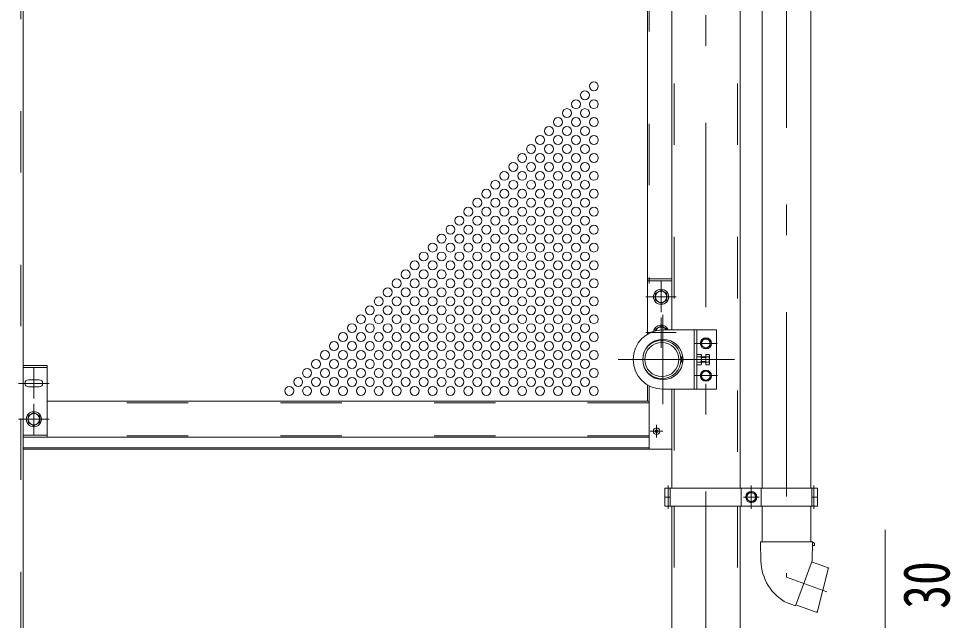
# Model space of a CAD drawing. Units: millimetres, scale not verified. Extents: x -37128 to 37128, y -29862 to 29862.
# Drawn here: x 23568 to 27208, y 16131 to 18482 of the extents above; entities that cross this region are included whole.
import ezdxf
from ezdxf.enums import TextEntityAlignment as Align

# ---------------------------------------------------------------- set-up
doc = ezdxf.new("R2010")
doc.units = ezdxf.units.MM
doc.header["$LTSCALE"] = 60
doc.linetypes.add('USER2', pattern=[10, 4, -6])
doc.linetypes.add('USER3', pattern=[24, 12, -5, 2, -5])
for name, color, linetype, lineweight in [('0-6_2-0BOLD', 7, 'Continuous', 18), ('0-7_2-1HIDDEN', 3, 'USER2', 18), ('0-8_2-2CENTER', 3, 'USER3', 18), ('0-9_2-4THIN', 4, 'Continuous', 18), ('0-A_2-5DIM', 3, 'Continuous', 18)]:
    doc.layers.add(name, color=color, linetype=linetype, lineweight=lineweight)
doc.styles.add('ＭＳ ゴシック', font='')
doc.styles.get('ＭＳ ゴシック').set_extended_font_data('MS Gothic')

msp = doc.modelspace()

# ---------------------------------------------------------------- linework, layer by layer
at = {"layer": '0-6_2-0BOLD'}
for p, q in [((23586.48, 14280.22), (23586.48, 21245.22)), ((26119.43, 21229.07), (26119.43, 17265.72)), ((26386.48, 21229.07), (26386.48, 16647.92)), ((26473.45, 21229.07), (26473.45, 16647.92)), ((26662.45, 16647.92), (26662.45, 21229.07)), ((26025.45, 19796.22), (26025.45, 17249.21)), ((26119.43, 17465.22), (26025.45, 17465.22)), ((26119.43, 17457.17), (26025.45, 17457.17)), ((26055.2, 17408.35), (26077.95, 17421.49)), ((26077.95, 17421.49), (26100.7, 17408.35)), ((26100.7, 17408.35), (26100.7, 17382.08)), ((26055.2, 17268.35), (26077.95, 17281.49)), ((26055.2, 17268.35), (26055.2, 17261.82)), ((26077.95, 17281.49), (26100.7, 17268.35)), ((26100.7, 17268.35), (26100.7, 17264.64)), ((26217.95, 17265.72), (26217.95, 17034.72)), ((26217.95, 17160.32), (26233.68, 17160.32)), ((26235.45, 17160.72), (26252.95, 17160.72)), ((26252.95, 17160.32), (26265.19, 17160.32)), ((23680.45, 17127.12), (23586.48, 17127.12)), ((23680.45, 17119.07), (23586.48, 17119.07)), ((23680.45, 16847.12), (23680.45, 17127.12)), ((26159.15, 17139.72), (26163, 17139.72)), ((26233.68, 17140.11), (26217.95, 17140.11)), ((26217.95, 17130.01), (26233.68, 17130.01)), ((26252.95, 17139.72), (26235.45, 17139.72)), ((26265.19, 17140.12), (26252.95, 17140.12)), ((23648.95, 17071.12), (23606.95, 17071.12)), ((23648.95, 17043.12), (23606.95, 17043.12)), ((26025.45, 17051.22), (26025.45, 16987.12)), ((26119.43, 17034.72), (26119.43, 16647.92)), ((23650.7, 16903.98), (23650.7, 16930.25)), ((23605.2, 16903.98), (23627.95, 16890.85)), ((23627.95, 16890.85), (23650.7, 16903.98)), ((23680.45, 16855.17), (23586.48, 16855.17)), ((26058.12, 16870.95), (26056.05, 16873.09)), ((26058.12, 16869.49), (26056.05, 16867.35)), ((26059.72, 16872.55), (26057.58, 16874.62)), ((26059.72, 16867.89), (26057.58, 16865.82)), ((26061.18, 16872.55), (26063.32, 16874.62)), ((26061.18, 16867.89), (26063.32, 16865.82)), ((26062.78, 16870.95), (26064.85, 16873.09)), ((26062.78, 16869.49), (26064.85, 16867.35)), ((26031.05, 16847.12), (23586.48, 16847.12)), ((26031.05, 16805.82), (23586.48, 16805.82)), ((26119.43, 16800.22), (23586.48, 16800.22)), ((26113.83, 16647.92), (26113.83, 16577.92)), ((26391.5, 16577.92), (26391.5, 16647.92)), ((26469.53, 16647.92), (26469.53, 16577.92)), ((26667.18, 16577.92), (26667.18, 16647.92)), ((26113.83, 16612.92), (26092.48, 16612.92)), ((26412.9, 16602.99), (26412.9, 16622.86)), ((26413.04, 16623.11), (26430.26, 16633.05)), ((26430.26, 16592.8), (26413.04, 16602.74)), ((26430.54, 16633.05), (26447.76, 16623.11)), ((26447.76, 16602.74), (26430.54, 16592.8)), ((26447.9, 16622.86), (26447.9, 16602.99)), ((26667.18, 16612.92), (26688.53, 16612.92)), ((26119.43, 16577.92), (26119.43, 15295.22)), ((26386.48, 16577.92), (26386.48, 15295.22)), ((26473.45, 16577.92), (26473.45, 16437.92)), ((26662.45, 16437.92), (26662.45, 16577.92)), ((26468.3, 16363.09), (26466.8, 16437.92))]:
    msp.add_line(p, q, dxfattribs=at)
for points in [[(26055.2, 17408.35), (26055.2, 17382.08), (26077.95, 17368.95), (26100.7, 17382.08)], [(26084.95, 17034.72), (26294.94, 17034.72), (26294.94, 17265.72), (26084.95, 17265.72)], [(26163, 17160.72), (26159.15, 17160.72), (26155.66, 17157.22), (26155.66, 17143.22), (26159.15, 17139.72), (26159.15, 17160.72)], [(26233.68, 17130.01), (26235.45, 17133.07), (26235.45, 17167.37), (26233.68, 17170.43), (26217.95, 17170.43)], [(23680.45, 16987.12), (26031.05, 16987.12), (26031.05, 16800.22)], [(23605.2, 16903.98), (23605.2, 16930.25), (23627.95, 16943.39), (23650.7, 16930.25)], [(26466.8, 16437.92), (26669.1, 16437.92), (26667.63, 16364.42), (26603.23, 16187.48), (26570.09, 16199.17)], [(26668.82, 16423.92), (26677.5, 16423.92), (26677.5, 16430.93), (26669.1, 16437.92)], [(26604.66, 16191.43), (26687.19, 16162.32), (26731.73, 16335.88), (26666.19, 16360.48)]]:
    msp.add_lwpolyline(points, dxfattribs=at)
for points in [[(26235.45, 17203.11), (26252.96, 17193.01), (26270.45, 17203.11), (26270.45, 17223.32), (26252.95, 17233.43), (26235.45, 17223.32)], [(26266.95, 17167.37), (26266.95, 17133.07), (26265.19, 17130.01), (26252.95, 17130.01), (26252.95, 17170.43), (26265.19, 17170.43)], [(26235.45, 17077.11), (26252.96, 17067.01), (26270.45, 17077.11), (26270.45, 17097.32), (26252.95, 17107.42), (26235.45, 17097.32)], [(26688.53, 16647.92), (26092.48, 16647.92), (26092.48, 16577.92), (26688.53, 16577.92)]]:
    msp.add_lwpolyline(points, close=True, dxfattribs=at)
for centre, radius in [((26077.95, 17395.22), 29.75), ((26077.95, 17395.22), 22.05), ((26084.95, 17150.22), 78.75), ((26080.93, 17150.22), 74.72), ((26080.93, 17150.22), 66.67), ((26252.95, 17213.22), 21.88), ((26252.95, 17213.22), 17.15), ((26252.95, 17087.22), 21.88), ((26252.95, 17087.22), 17.15), ((23627.95, 16917.12), 29.75), ((23627.95, 16917.12), 22.05), ((26060.45, 16870.22), 12.39), ((26430.4, 16612.92), 21.88), ((26430.4, 16612.92), 17.15)]:
    msp.add_circle(centre, radius, dxfattribs=at)
for centre, radius, start, end in [((26084.95, 17150.22), 115.5, 90, 270), ((26077.95, 17255.22), 29.75, 20.66922, 171.07278), ((26077.95, 17255.22), 22.05, 28.43962, 161.26201), ((26227.34, 17165.38), 8.11, 321.46857, 360), ((26205.66, 17150.22), 29.79, 340.17088, 19.83133), ((26258.85, 17165.38), 8.11, 321.45377, 0), ((26237.17, 17150.22), 29.79, 340.16867, 19.82912), ((26227.34, 17135.06), 8.11, 0, 38.54623), ((26258.84, 17135.06), 8.11, 0, 38.53143), ((23606.95, 17057.12), 14, 90, 270), ((23648.95, 17057.12), 14, 270, 90), ((26060.45, 16870.22), 5.25, 123.11206, 146.88794), ((26060.45, 16870.22), 5.25, 213.11206, 236.88794), ((26057.36, 16870.22), 1.05, 315.99959, 44.00041), ((26060.45, 16873.31), 1.05, 225.99959, 314.00041), ((26060.45, 16867.13), 1.05, 45.99959, 134.00041), ((26063.54, 16870.22), 1.05, 135.99959, 224.00041), ((26060.45, 16870.22), 5.25, 33.11206, 56.88794), ((26060.45, 16870.22), 5.25, 303.11206, 326.88794), ((26430.4, 16612.92), 20.12, 149.59184, 150.40814), ((26430.4, 16612.92), 20.12, 209.59184, 210.40814), ((26430.4, 16612.92), 20.12, 89.59184, 90.40814), ((26430.4, 16612.92), 20.12, 29.59184, 30.40814), ((26430.4, 16612.92), 20.12, 329.59184, 330.40814), ((26430.4, 16612.92), 20.12, 269.59184, 270.40814), ((26657.26, 16366.87), 189, 181.14575, 242.53503), ((26727.56, 16333.71), 3.5, 345.60481, 69.42705), ((26684.75, 16166.89), 3.5, 250.57294, 345.6048)]:
    msp.add_arc(centre, radius, start, end, dxfattribs=at)
at = {"layer": '0-7_2-1HIDDEN'}
for p, q in [((23576.68, 14280.22), (23576.68, 21245.22)), ((26129.23, 21229.07), (26129.23, 17265.72)), ((26376.68, 21229.07), (26376.68, 16647.92)), ((26031.05, 19271.22), (26031.05, 17447.72)), ((26206.75, 17034.72), (26206.75, 17265.72)), ((26031.05, 17048.07), (26031.05, 16987.12)), ((26129.23, 17034.72), (26129.23, 16647.92)), ((26031.05, 16981.52), (23680.45, 16981.52)), ((26031.05, 16852.72), (23680.45, 16852.72)), ((26129.23, 16577.92), (26129.23, 15295.22)), ((26376.68, 16577.92), (26376.68, 15295.22))]:
    msp.add_line(p, q, dxfattribs=at)
at = {"layer": '0-8_2-2CENTER'}
for p, q in [((26252.95, 22395.03), (26252.95, 14856.84)), ((26567.95, 21655.74), (26567.95, 16300.51)), ((26077.95, 17454.72), (26077.95, 17335.72)), ((26137.45, 17395.22), (26018.45, 17395.22)), ((26084.95, 16975.22), (26084.95, 17325.22)), ((26077.95, 17314.72), (26077.95, 17195.72)), ((26137.45, 17255.22), (26018.45, 17255.22)), ((26209.2, 17213.22), (26296.7, 17213.22)), ((26364.95, 17150.22), (25909.96, 17150.22)), ((23627.95, 16997.62), (23627.95, 17116.62)), ((26298.99, 17087.22), (26209.2, 17087.22)), ((23687.45, 17057.12), (23568.45, 17057.12)), ((23627.95, 16857.62), (23627.95, 16976.62)), ((23687.45, 16917.12), (23568.45, 16917.12)), ((26060.45, 16895), (26060.45, 16845.44)), ((26035.67, 16870.22), (26085.23, 16870.22)), ((26105.95, 16567.42), (26105.95, 16658.43)), ((26430.4, 16567.42), (26430.4, 16658.43)), ((26675.05, 16567.42), (26675.05, 16658.43)), ((26399.78, 16612.92), (26461.03, 16612.92)), ((26567.95, 16300.51), (26725.96, 16243))]:
    msp.add_line(p, q, dxfattribs=at)
at = {"layer": '0-9_2-4THIN'}
for p, q in [((26163.33, 17157.92), (26156.35, 17157.92)), ((26235.45, 17157.92), (26252.95, 17157.92)), ((26156.35, 17142.52), (26163.33, 17142.52)), ((26252.95, 17142.52), (26235.45, 17142.52))]:
    msp.add_line(p, q, dxfattribs=at)
for centre in [(25815.43, 18217.72), (25780.43, 18182.72), (25745.43, 18147.72), (25815.43, 18147.72), (25710.43, 18112.72), (25780.43, 18112.72), (25675.43, 18077.72), (25745.43, 18077.72), (25815.43, 18077.72), (25640.43, 18042.72), (25710.43, 18042.72), (25780.43, 18042.72), (25605.43, 18007.72), (25675.43, 18007.72), (25745.43, 18007.72), (25815.43, 18007.72), (25570.43, 17972.72), (25640.43, 17972.72), (25710.43, 17972.72), (25780.43, 17972.72), (25535.43, 17937.72), (25605.43, 17937.72), (25675.43, 17937.72), (25745.43, 17937.72), (25815.43, 17937.72), (25500.43, 17902.72), (25570.43, 17902.72), (25640.43, 17902.72), (25710.43, 17902.72), (25780.43, 17902.72), (25465.43, 17867.72), (25535.43, 17867.72), (25605.43, 17867.72), (25675.43, 17867.72), (25745.43, 17867.72), (25815.43, 17867.72), (25430.43, 17832.72), (25500.43, 17832.72), (25570.43, 17832.72), (25640.43, 17832.72), (25710.43, 17832.72), (25780.43, 17832.72), (25395.43, 17797.72), (25465.43, 17797.72), (25535.43, 17797.72), (25605.43, 17797.72), (25675.43, 17797.72), (25745.43, 17797.72), (25815.43, 17797.72), (25360.43, 17762.72), (25430.43, 17762.72), (25500.43, 17762.72), (25570.43, 17762.72), (25640.43, 17762.72), (25710.43, 17762.72), (25780.43, 17762.72), (25325.43, 17727.72), (25395.43, 17727.72), (25465.43, 17727.72), (25535.43, 17727.72), (25605.43, 17727.72), (25675.43, 17727.72), (25745.43, 17727.72), (25815.43, 17727.72), (25290.43, 17692.72), (25360.43, 17692.72), (25430.43, 17692.72), (25500.43, 17692.72), (25570.43, 17692.72), (25640.43, 17692.72), (25710.43, 17692.72), (25780.43, 17692.72), (25255.43, 17657.72), (25325.43, 17657.72), (25395.43, 17657.72), (25465.43, 17657.72), (25535.43, 17657.72), (25605.43, 17657.72), (25675.43, 17657.72), (25745.43, 17657.72), (25815.43, 17657.72), (25220.43, 17622.72), (25290.43, 17622.72), (25360.43, 17622.72), (25430.43, 17622.72), (25500.43, 17622.72), (25570.43, 17622.72), (25640.43, 17622.72), (25710.43, 17622.72), (25780.43, 17622.72), (25185.43, 17587.72), (25255.43, 17587.72), (25325.43, 17587.72), (25395.43, 17587.72), (25465.43, 17587.72), (25535.43, 17587.72), (25605.43, 17587.72), (25675.43, 17587.72), (25745.43, 17587.72), (25815.43, 17587.72), (25150.43, 17552.72), (25220.43, 17552.72), (25290.43, 17552.72), (25360.43, 17552.72), (25430.43, 17552.72), (25500.43, 17552.72), (25570.43, 17552.72), (25640.43, 17552.72), (25710.43, 17552.72), (25780.43, 17552.72), (25115.43, 17517.72), (25185.43, 17517.72), (25255.43, 17517.72), (25325.43, 17517.72), (25395.43, 17517.72), (25465.43, 17517.72), (25535.43, 17517.72), (25605.43, 17517.72), (25675.43, 17517.72), (25745.43, 17517.72), (25815.43, 17517.72), (25080.43, 17482.72), (25150.43, 17482.72), (25220.43, 17482.72), (25290.43, 17482.72), (25360.43, 17482.72), (25430.43, 17482.72), (25500.43, 17482.72), (25570.43, 17482.72), (25640.43, 17482.72), (25710.43, 17482.72), (25780.43, 17482.72), (25045.43, 17447.72), (25115.43, 17447.72), (25185.43, 17447.72), (25255.43, 17447.72), (25325.43, 17447.72), (25395.43, 17447.72), (25465.43, 17447.72), (25535.43, 17447.72), (25605.43, 17447.72), (25675.43, 17447.72), (25745.43, 17447.72), (25815.43, 17447.72), (25010.43, 17412.72), (25080.43, 17412.72), (25150.43, 17412.72), (25220.43, 17412.72), (25290.43, 17412.72), (25360.43, 17412.72), (25430.43, 17412.72), (25500.43, 17412.72), (25570.43, 17412.72), (25640.43, 17412.72), (25710.43, 17412.72), (25780.43, 17412.72), (24975.43, 17377.72), (25045.43, 17377.72), (25115.43, 17377.72), (25185.43, 17377.72), (25255.43, 17377.72), (25325.43, 17377.72), (25395.43, 17377.72), (25465.43, 17377.72), (25535.43, 17377.72), (25605.43, 17377.72), (25675.43, 17377.72), (25745.43, 17377.72), (25815.43, 17377.72), (24905.43, 17307.72), (24940.43, 17342.72), (24975.43, 17307.72), (25010.43, 17342.72), (25045.43, 17307.72), (25080.43, 17342.72), (25115.43, 17307.72), (25150.43, 17342.72), (25185.43, 17307.72), (25220.43, 17342.72), (25255.43, 17307.72), (25290.43, 17342.72), (25325.43, 17307.72), (25360.43, 17342.72), (25395.43, 17307.72), (25430.43, 17342.72), (25465.43, 17307.72), (25500.43, 17342.72), (25535.43, 17307.72), (25570.43, 17342.72), (25605.43, 17307.72), (25640.43, 17342.72), (25675.43, 17307.72), (25710.43, 17342.72), (25745.43, 17307.72), (25780.43, 17342.72), (25815.43, 17307.72), (24870.43, 17272.72), (24940.43, 17272.72), (25010.43, 17272.72), (25080.43, 17272.72), (25150.43, 17272.72), (25220.43, 17272.72), (25290.43, 17272.72), (25360.43, 17272.72), (25430.43, 17272.72), (25500.43, 17272.72), (25570.43, 17272.72), (25640.43, 17272.72), (25710.43, 17272.72), (25780.43, 17272.72), (24835.43, 17237.72), (24905.43, 17237.72), (24975.43, 17237.72), (25045.43, 17237.72), (25115.43, 17237.72), (25185.43, 17237.72), (25255.43, 17237.72), (25325.43, 17237.72), (25395.43, 17237.72), (25465.43, 17237.72), (25535.43, 17237.72), (25605.43, 17237.72), (25675.43, 17237.72), (25745.43, 17237.72), (25815.43, 17237.72), (24800.43, 17202.72), (24870.43, 17202.72), (24940.43, 17202.72), (25010.43, 17202.72), (25080.43, 17202.72), (25150.43, 17202.72), (25220.43, 17202.72), (25290.43, 17202.72), (25360.43, 17202.72), (25430.43, 17202.72), (25500.43, 17202.72), (25570.43, 17202.72), (25640.43, 17202.72), (25710.43, 17202.72), (25780.43, 17202.72), (24765.43, 17167.72), (24835.43, 17167.72), (24905.43, 17167.72), (24975.43, 17167.72), (25045.43, 17167.72), (25115.43, 17167.72), (25185.43, 17167.72), (25255.43, 17167.72), (25325.43, 17167.72), (25395.43, 17167.72), (25465.43, 17167.72), (25535.43, 17167.72), (25605.43, 17167.72), (25675.43, 17167.72), (25745.43, 17167.72), (25815.43, 17167.72), (24730.43, 17132.72), (24800.43, 17132.72), (24870.43, 17132.72), (24940.43, 17132.72), (25010.43, 17132.72), (25080.43, 17132.72), (25150.43, 17132.72), (25220.43, 17132.72), (25290.43, 17132.72), (25360.43, 17132.72), (25430.43, 17132.72), (25500.43, 17132.72), (25570.43, 17132.72), (25640.43, 17132.72), (25710.43, 17132.72), (25780.43, 17132.72), (24695.43, 17097.72), (24765.43, 17097.72), (24835.43, 17097.72), (24905.43, 17097.72), (24975.43, 17097.72), (25045.43, 17097.72), (25115.43, 17097.72), (25185.43, 17097.72), (25255.43, 17097.72), (25325.43, 17097.72), (25395.43, 17097.72), (25465.43, 17097.72), (25535.43, 17097.72), (25605.43, 17097.72), (25675.43, 17097.72), (25745.43, 17097.72), (25815.43, 17097.72), (24660.43, 17062.72), (24730.43, 17062.72), (24800.43, 17062.72), (24870.43, 17062.72), (24940.43, 17062.72), (25010.43, 17062.72), (25080.43, 17062.72), (25150.43, 17062.72), (25220.43, 17062.72), (25290.43, 17062.72), (25360.43, 17062.72), (25430.43, 17062.72), (25500.43, 17062.72), (25570.43, 17062.72), (25640.43, 17062.72), (25710.43, 17062.72), (25780.43, 17062.72), (24625.43, 17027.72), (24695.43, 17027.72), (24765.43, 17027.72), (24835.43, 17027.72), (24905.43, 17027.72), (24975.43, 17027.72), (25045.43, 17027.72), (25115.43, 17027.72), (25185.43, 17027.72), (25255.43, 17027.72), (25325.43, 17027.72), (25395.43, 17027.72), (25465.43, 17027.72), (25535.43, 17027.72), (25605.43, 17027.72), (25675.43, 17027.72), (25745.43, 17027.72), (25815.43, 17027.72)]:
    msp.add_circle(centre, 17.5, dxfattribs=at)
at = {"layer": '0-A_2-5DIM'}
msp.add_line((26952.95, 16100.22), (26952.95, 16484.38), dxfattribs=at)

# ---------------------------------------------------------------- texts
at = {"layer": '0-A_2-5DIM', "color": 7, "style": 'ＭＳ ゴシック', "width": 0.75}
msp.add_text('30', height=182.3, rotation=90, dxfattribs=at).set_placement((27259.83, 16176.38), align=Align.BOTTOM_LEFT)

doc.saveas('drawing.dxf')
